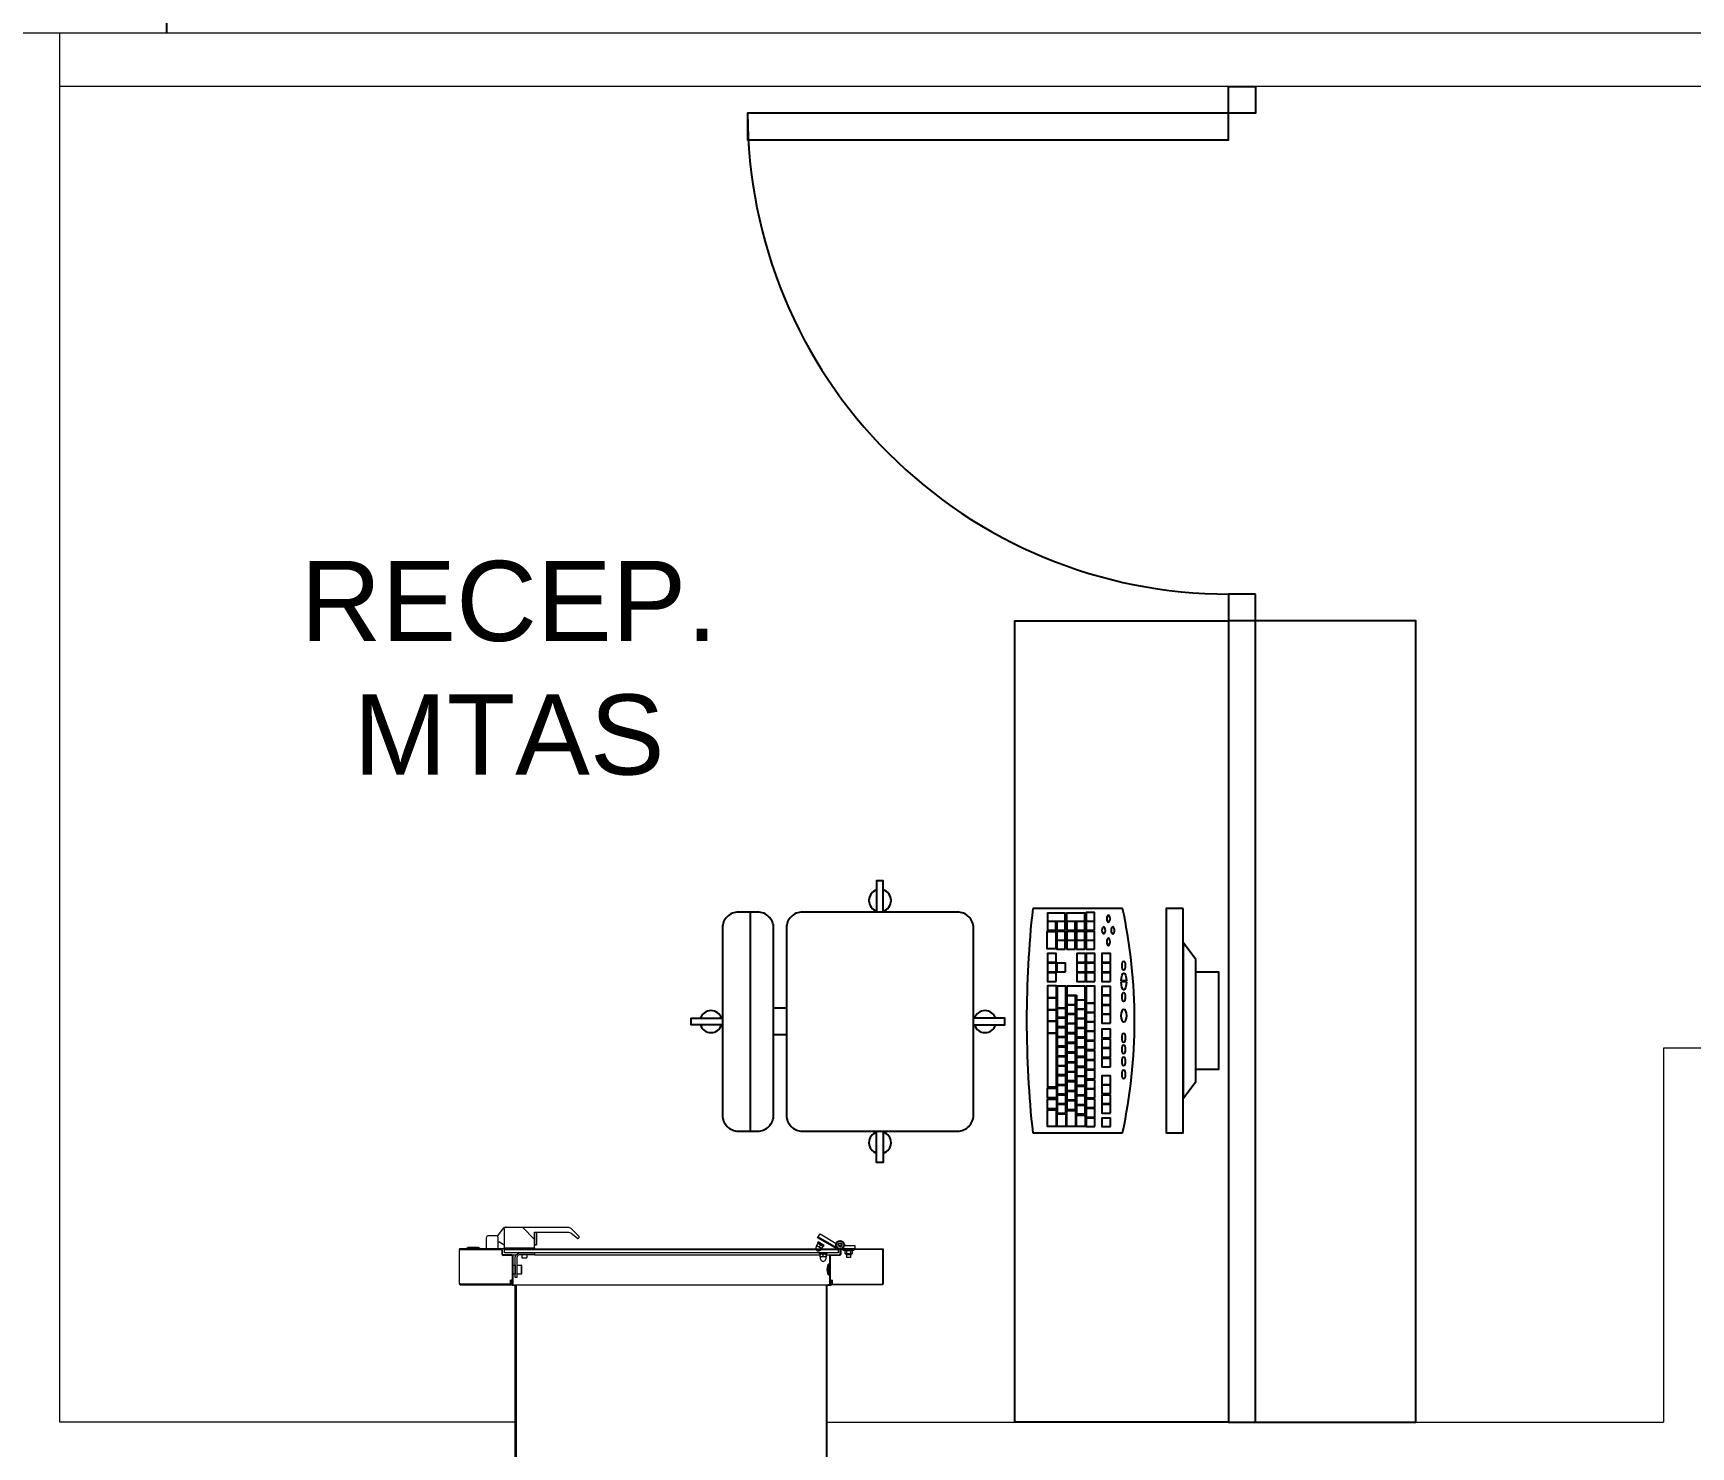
# Model space of a CAD drawing. Header units: metres. Extents: x -22 to 564, y 0 to 143.
# Drawn here: x 297.439 to 300.54, y 43.429 to 46.075 of the extents above; entities that cross this region are included whole.
import ezdxf

# ---------------------------------------------------------------- set-up
doc = ezdxf.new("R2010")
doc.units = ezdxf.units.M
doc.linetypes.add('XREF 3N NEURO-ONCOLOGIA$0$HIDDEN2', pattern=[0.1875, 0.125, -0.0625])
for name, color, linetype in [('TEXTO', 7, 'Continuous'), ('XREF 3N NEURO-ONCOLOGIA$0$CANCELES', 1, 'Continuous'), ('XREF 3N NEURO-ONCOLOGIA$0$MOBILIARIO', 161, 'Continuous'), ('XREF 3N NEURO-ONCOLOGIA$0$MOBILIARIO FIJO', 40, 'Continuous'), ('XREF 3N NEURO-ONCOLOGIA$0$PROYECCION', 8, 'XREF 3N NEURO-ONCOLOGIA$0$HIDDEN2')]:
    doc.layers.add(name, color=color, linetype=linetype)
doc.layers.add('XREF 3N NEURO-ONCOLOGIA$0$MUROS DE TABLAROCA', color=150, linetype='Continuous', lineweight=13)
doc.styles.add('100 SUBTITULOS 30', font='arial.ttf', dxfattribs={"height": 0.3})

# ---------------------------------------------------------------- blocks, each defined once
blk = doc.blocks.new('XREF 3N NEURO-ONCOLOGIA$0$XR-00$0$04 AQ 03$0$51144A1J')
at = {"layer": 'XREF 3N NEURO-ONCOLOGIA$0$MOBILIARIO'}
for p, q in [((-0.205, 0.5256), (0.205, 0.5256)), ((-0.025, 0.4585), (-0.025, 0.4824)), ((0.025, 0.4585), (0.025, 0.4824))]:
    blk.add_line(p, q, dxfattribs=at)
for points in [[(-0.0062, 0.5782), (-0.0062, 0.6367), (0.0062, 0.6367), (0.0062, 0.5782)], [(-0.205, 0.2773), (-0.2635, 0.2773), (-0.2635, 0.2897), (-0.205, 0.2897)], [(0.205, 0.2773), (0.2635, 0.2773), (0.2635, 0.2897), (0.205, 0.2897)], [(-0.0062, 0.1085), (-0.0062, 0.05), (0.0062, 0.05), (0.0062, 0.1085)]]:
    blk.add_lwpolyline(points, dxfattribs=at)
for points in [[(0.205, 0.5482, 0.414214), (0.175, 0.5782), (-0.175, 0.5782, 0.414214), (-0.205, 0.5482), (-0.205, 0.5124, 0.414214), (-0.175, 0.4824), (0.175, 0.4824, 0.414214), (0.205, 0.5124)], [(0.205, 0.4285, 0.414214), (0.175, 0.4585), (-0.175, 0.4585, 0.414214), (-0.205, 0.4285), (-0.205, 0.1385, 0.414214), (-0.175, 0.1085), (0.175, 0.1085, 0.414214), (0.205, 0.1385)]]:
    blk.add_lwpolyline(points, format="xyb", close=True, dxfattribs=at)
for centre, start, end in [((0, 0.5998), 107.3771, 252.6229), ((0, 0.5998), 287.378, 72.622), ((-0.2266, 0.2835), 17.378, 162.622), ((0.2266, 0.2835), 17.378, 162.622), ((-0.2266, 0.2835), 197.3771, 342.6229), ((0.2266, 0.2835), 197.3771, 342.6229), ((0, 0.0869), 107.3771, 252.6229), ((0, 0.0869), 287.378, 72.622)]:
    blk.add_arc(centre, 0.0207, start, end, dxfattribs=at)
blk = doc.blocks.new('XREF 3N NEURO-ONCOLOGIA$0$XREF 1N HZ$0$A-01 CONJUNTO$0$XR-PLANTA QUINTO NIVEL$0$COMPUTADORA PLASMA')
for points in [[(-0.0663, 0.2099), (-0.0983, 0.2099), (-0.0983, -0.2101), (-0.0663, -0.2101)], [(-0.0428, 0.114), (-0.0663, 0.146), (-0.0663, -0.146), (-0.0428, -0.114)]]:
    blk.add_lwpolyline(points, close=True)
blk.add_lwpolyline([(-0.0428, 0.0914), (0, 0.0914), (0, -0.0914), (-0.0428, -0.0914)])
blk = doc.blocks.new('XREF 3N NEURO-ONCOLOGIA$0$XREF 1N HZ$0$A-01 CONJUNTO$0$XR-PLANTA QUINTO NIVEL$0$TECLADO')
for p, q in [((0.1794, 0.21), (0.0114, 0.21)), ((0.0114, -0.21), (0.1794, -0.21))]:
    blk.add_line(p, q)
at = {"color": 0}
for p, q in [((0.075, 0.0647), (0.075, 0.0475)), ((0.1095, 0.0647), (0.075, 0.0647)), ((0.1095, 0.039), (0.1095, 0.0647)), ((0.1867, 0.0745), (0.177, 0.0745)), ((0.1867, 0.0726), (0.177, 0.0726)), ((0.075, 0.0475), (0.0933, 0.0475)), ((0.0933, 0.0475), (0.0933, 0.039)), ((0.0933, 0.039), (0.1095, 0.039))]:
    blk.add_line(p, q, dxfattribs=at)
for points in [[(0.0723, 0.1861), (0.0723, 0.2011), (0.0392, 0.2011), (0.0392, 0.1861)], [(0.1086, 0.1861), (0.1086, 0.2008), (0.0747, 0.2008), (0.0747, 0.1861)], [(0.0546, 0.1667), (0.0546, 0.134), (0.0385, 0.134), (0.0385, 0.1667)], [(0.0556, 0.0434), (0.0556, 0.0648), (0.0393, 0.0648), (0.0393, 0.0434)], [(0.0732, 0.024), (0.0732, 0.0647), (0.0571, 0.0647), (0.0571, 0.024)], [(0.1276, 0.0333), (0.1276, 0.0647), (0.1116, 0.0647), (0.1116, 0.0333)], [(0.0556, 0.0207), (0.0556, 0.0421), (0.0393, 0.0421), (0.0393, 0.0207)], [(0.0556, -0.0006), (0.0556, 0.0197), (0.0393, 0.0197), (0.0393, -0.0006)], [(0.0556, -0.0232), (0.0556, -0.0016), (0.0392, -0.0016), (0.0392, -0.0232)], [(0.0556, -0.1241), (0.0556, -0.0241), (0.0393, -0.0241), (0.0393, -0.1241)], [(0.0556, -0.1264), (0.0556, -0.1444), (0.0393, -0.1444), (0.0393, -0.1264)], [(0.0556, -0.147), (0.0556, -0.1649), (0.0393, -0.1649), (0.0393, -0.147)], [(0.0554, -0.1668), (0.0554, -0.1985), (0.0393, -0.1985), (0.0393, -0.1668)], [(0.0731, -0.1745), (0.0731, -0.1985), (0.0574, -0.1985), (0.0574, -0.1745)], [(0.0912, -0.1681), (0.0912, -0.1985), (0.0752, -0.1985), (0.0752, -0.1681)], [(0.1093, -0.1769), (0.1093, -0.1985), (0.0932, -0.1985), (0.0932, -0.1769)]]:
    blk.add_lwpolyline(points, close=True, dxfattribs=at)
for points in [[(0.1272, 0.1862), (0.1272, 0.2022), (0.1112, 0.2022), (0.1112, 0.1862), (0.1272, 0.1862)], [(0.0547, 0.1692), (0.0547, 0.1852), (0.0388, 0.1852), (0.0388, 0.1692), (0.0547, 0.1692)], [(0.0721, 0.1692), (0.0721, 0.1852), (0.0562, 0.1852), (0.0562, 0.1692), (0.0721, 0.1692)], [(0.0721, 0.1507), (0.0721, 0.1666), (0.0562, 0.1666), (0.0562, 0.1507), (0.0721, 0.1507)], [(0.091, 0.1692), (0.091, 0.1852), (0.075, 0.1852), (0.075, 0.1692), (0.091, 0.1692)], [(0.091, 0.1507), (0.091, 0.1666), (0.075, 0.1666), (0.075, 0.1507), (0.091, 0.1507)], [(0.1091, 0.1692), (0.1091, 0.1852), (0.0931, 0.1852), (0.0931, 0.1692), (0.1091, 0.1692)], [(0.1091, 0.1507), (0.1091, 0.1666), (0.0931, 0.1666), (0.0931, 0.1507), (0.1091, 0.1507)], [(0.1272, 0.1692), (0.1272, 0.1852), (0.1112, 0.1852), (0.1112, 0.1692), (0.1272, 0.1692)], [(0.1272, 0.1507), (0.1272, 0.1666), (0.1112, 0.1666), (0.1112, 0.1507), (0.1272, 0.1507)], [(0.0552, 0.1096), (0.0552, 0.1256), (0.0392, 0.1256), (0.0392, 0.1096), (0.0552, 0.1096)], [(0.0721, 0.1336), (0.0721, 0.1496), (0.0562, 0.1496), (0.0562, 0.1336), (0.0721, 0.1336)], [(0.091, 0.1336), (0.091, 0.1496), (0.075, 0.1496), (0.075, 0.1336), (0.091, 0.1336)], [(0.1091, 0.1336), (0.1091, 0.1496), (0.0931, 0.1496), (0.0931, 0.1336), (0.1091, 0.1336)], [(0.1102, 0.1096), (0.1102, 0.1256), (0.0942, 0.1256), (0.0942, 0.1096), (0.1102, 0.1096)], [(0.1272, 0.1336), (0.1272, 0.1496), (0.1112, 0.1496), (0.1112, 0.1336), (0.1272, 0.1336)], [(0.1276, 0.1096), (0.1276, 0.1256), (0.1116, 0.1256), (0.1116, 0.1096), (0.1276, 0.1096)], [(0.1569, 0.1096), (0.1569, 0.1256), (0.1409, 0.1256), (0.1409, 0.1096), (0.1569, 0.1096)], [(0.0552, 0.0912), (0.0552, 0.1072), (0.0392, 0.1072), (0.0392, 0.0912), (0.0552, 0.0912)], [(0.0726, 0.0912), (0.0726, 0.1072), (0.0566, 0.1072), (0.0566, 0.0912), (0.0726, 0.0912)], [(0.1102, 0.0912), (0.1102, 0.1072), (0.0942, 0.1072), (0.0942, 0.0912), (0.1102, 0.0912)], [(0.1276, 0.0912), (0.1276, 0.1072), (0.1116, 0.1072), (0.1116, 0.0912), (0.1276, 0.0912)], [(0.1569, 0.0912), (0.1569, 0.1072), (0.1409, 0.1072), (0.1409, 0.0912), (0.1569, 0.0912)], [(0.0552, 0.0734), (0.0552, 0.0893), (0.0392, 0.0893), (0.0392, 0.0734), (0.0552, 0.0734)], [(0.1102, 0.0734), (0.1102, 0.0893), (0.0942, 0.0893), (0.0942, 0.0734), (0.1102, 0.0734)], [(0.1276, 0.0734), (0.1276, 0.0893), (0.1116, 0.0893), (0.1116, 0.0734), (0.1276, 0.0734)], [(0.1569, 0.0734), (0.1569, 0.0893), (0.1409, 0.0893), (0.1409, 0.0734), (0.1569, 0.0734)], [(0.1569, 0.048), (0.1569, 0.064), (0.1409, 0.064), (0.1409, 0.048), (0.1569, 0.048)], [(0.0914, 0.0303), (0.0914, 0.0462), (0.0754, 0.0462), (0.0754, 0.0303), (0.0914, 0.0303)], [(0.1095, 0.0219), (0.1095, 0.0379), (0.0935, 0.0379), (0.0935, 0.0219), (0.1095, 0.0219)], [(0.1276, 0.0159), (0.1276, 0.0319), (0.1116, 0.0319), (0.1116, 0.0159), (0.1276, 0.0159)], [(0.1569, 0.0303), (0.1569, 0.0462), (0.1409, 0.0462), (0.1409, 0.0303), (0.1569, 0.0303)], [(0.0733, 0.0066), (0.0733, 0.0225), (0.0573, 0.0225), (0.0573, 0.0066), (0.0733, 0.0066)], [(0.0733, -0.0111), (0.0733, 0.0048), (0.0573, 0.0048), (0.0573, -0.0111), (0.0733, -0.0111)], [(0.0914, 0.0131), (0.0914, 0.0291), (0.0754, 0.0291), (0.0754, 0.0131), (0.0914, 0.0131)], [(0.0914, -0.0046), (0.0914, 0.0114), (0.0754, 0.0114), (0.0754, -0.0046), (0.0914, -0.0046)], [(0.1095, 0.0048), (0.1095, 0.0207), (0.0935, 0.0207), (0.0935, 0.0048), (0.1095, 0.0048)], [(0.1095, -0.013), (0.1095, 0.003), (0.0935, 0.003), (0.0935, -0.013), (0.1095, -0.013)], [(0.1276, -0.0018), (0.1276, 0.0142), (0.1116, 0.0142), (0.1116, -0.0018), (0.1276, -0.0018)], [(0.1569, 0.0124), (0.1569, 0.0284), (0.1409, 0.0284), (0.1409, 0.0124), (0.1569, 0.0124)], [(0.1569, -0.0046), (0.1569, 0.0114), (0.1409, 0.0114), (0.1409, -0.0046), (0.1569, -0.0046)], [(0.0733, -0.0296), (0.0733, -0.0136), (0.0573, -0.0136), (0.0573, -0.0296), (0.0733, -0.0296)], [(0.0914, -0.0223), (0.0914, -0.0063), (0.0754, -0.0063), (0.0754, -0.0223), (0.0914, -0.0223)], [(0.0914, -0.0407), (0.0914, -0.0248), (0.0754, -0.0248), (0.0754, -0.0407), (0.0914, -0.0407)], [(0.1095, -0.0307), (0.1095, -0.0147), (0.0935, -0.0147), (0.0935, -0.0307), (0.1095, -0.0307)], [(0.1276, -0.019), (0.1276, -0.003), (0.1116, -0.003), (0.1116, -0.019), (0.1276, -0.019)], [(0.1276, -0.0367), (0.1276, -0.0207), (0.1116, -0.0207), (0.1116, -0.0367), (0.1276, -0.0367)], [(0.1569, -0.0321), (0.1569, -0.0161), (0.1409, -0.0161), (0.1409, -0.0321), (0.1569, -0.0321)], [(0.0733, -0.0474), (0.0733, -0.0314), (0.0573, -0.0314), (0.0573, -0.0474), (0.0733, -0.0474)], [(0.0733, -0.0658), (0.0733, -0.0499), (0.0573, -0.0499), (0.0573, -0.0658), (0.0733, -0.0658)], [(0.0914, -0.0586), (0.0914, -0.0426), (0.0754, -0.0426), (0.0754, -0.0586), (0.0914, -0.0586)], [(0.0914, -0.077), (0.0914, -0.061), (0.0754, -0.061), (0.0754, -0.077), (0.0914, -0.077)], [(0.1095, -0.0491), (0.1095, -0.0331), (0.0935, -0.0331), (0.0935, -0.0491), (0.1095, -0.0491)], [(0.1095, -0.0669), (0.1095, -0.051), (0.0935, -0.051), (0.0935, -0.0669), (0.1095, -0.0669)], [(0.1276, -0.0544), (0.1276, -0.0384), (0.1116, -0.0384), (0.1116, -0.0544), (0.1276, -0.0544)], [(0.1276, -0.0728), (0.1276, -0.0568), (0.1116, -0.0568), (0.1116, -0.0728), (0.1276, -0.0728)], [(0.1569, -0.0505), (0.1569, -0.0345), (0.1409, -0.0345), (0.1409, -0.0505), (0.1569, -0.0505)], [(0.1569, -0.0683), (0.1569, -0.0524), (0.1409, -0.0524), (0.1409, -0.0683), (0.1569, -0.0683)], [(0.0733, -0.0841), (0.0733, -0.0681), (0.0573, -0.0681), (0.0573, -0.0841), (0.0733, -0.0841)], [(0.0733, -0.1011), (0.0733, -0.0851), (0.0573, -0.0851), (0.0573, -0.1011), (0.0733, -0.1011)], [(0.0914, -0.0953), (0.0914, -0.0793), (0.0754, -0.0793), (0.0754, -0.0953), (0.0914, -0.0953)], [(0.1095, -0.0854), (0.1095, -0.0694), (0.0935, -0.0694), (0.0935, -0.0854), (0.1095, -0.0854)], [(0.1095, -0.1036), (0.1095, -0.0877), (0.0935, -0.0877), (0.0935, -0.1036), (0.1095, -0.1036)], [(0.1276, -0.0907), (0.1276, -0.0747), (0.1116, -0.0747), (0.1116, -0.0907), (0.1276, -0.0907)], [(0.1569, -0.0867), (0.1569, -0.0708), (0.1409, -0.0708), (0.1409, -0.0867), (0.1569, -0.0867)], [(0.0733, -0.1197), (0.0733, -0.1037), (0.0573, -0.1037), (0.0573, -0.1197), (0.0733, -0.1197)], [(0.0733, -0.1374), (0.0733, -0.1214), (0.0573, -0.1214), (0.0573, -0.1374), (0.0733, -0.1374)], [(0.0914, -0.1123), (0.0914, -0.0963), (0.0754, -0.0963), (0.0754, -0.1123), (0.0914, -0.1123)], [(0.0914, -0.1308), (0.0914, -0.1149), (0.0754, -0.1149), (0.0754, -0.1308), (0.0914, -0.1308)], [(0.1095, -0.1206), (0.1095, -0.1047), (0.0935, -0.1047), (0.0935, -0.1206), (0.1095, -0.1206)], [(0.1095, -0.1392), (0.1095, -0.1232), (0.0935, -0.1232), (0.0935, -0.1392), (0.1095, -0.1392)], [(0.1276, -0.1091), (0.1276, -0.0931), (0.1116, -0.0931), (0.1116, -0.1091), (0.1276, -0.1091)], [(0.1276, -0.1273), (0.1276, -0.1114), (0.1116, -0.1114), (0.1116, -0.1273), (0.1276, -0.1273)], [(0.1569, -0.1197), (0.1569, -0.1037), (0.1409, -0.1037), (0.1409, -0.1197), (0.1569, -0.1197)], [(0.1569, -0.1367), (0.1569, -0.1207), (0.1409, -0.1207), (0.1409, -0.1367), (0.1569, -0.1367)], [(0.0733, -0.1552), (0.0733, -0.1393), (0.0573, -0.1393), (0.0573, -0.1552), (0.0733, -0.1552)], [(0.0914, -0.1485), (0.0914, -0.1326), (0.0754, -0.1326), (0.0754, -0.1485), (0.0914, -0.1485)], [(0.0914, -0.1664), (0.0914, -0.1504), (0.0754, -0.1504), (0.0754, -0.1664), (0.0914, -0.1664)], [(0.1095, -0.1569), (0.1095, -0.1409), (0.0935, -0.1409), (0.0935, -0.1569), (0.1095, -0.1569)], [(0.1276, -0.1444), (0.1276, -0.1284), (0.1116, -0.1284), (0.1116, -0.1444), (0.1276, -0.1444)], [(0.1276, -0.1629), (0.1276, -0.1469), (0.1116, -0.1469), (0.1116, -0.1629), (0.1276, -0.1629)], [(0.1569, -0.1552), (0.1569, -0.1393), (0.1409, -0.1393), (0.1409, -0.1552), (0.1569, -0.1552)], [(0.0733, -0.173), (0.0733, -0.1571), (0.0573, -0.1571), (0.0573, -0.173), (0.0733, -0.173)], [(0.1095, -0.1748), (0.1095, -0.1588), (0.0935, -0.1588), (0.0935, -0.1748), (0.1095, -0.1748)], [(0.1276, -0.1806), (0.1276, -0.1647), (0.1116, -0.1647), (0.1116, -0.1806), (0.1276, -0.1806)], [(0.1276, -0.1985), (0.1276, -0.1825), (0.1116, -0.1825), (0.1116, -0.1985), (0.1276, -0.1985)], [(0.1569, -0.173), (0.1569, -0.157), (0.1409, -0.157), (0.1409, -0.173), (0.1569, -0.173)], [(0.1569, -0.1985), (0.1569, -0.1825), (0.1409, -0.1825), (0.1409, -0.1985), (0.1569, -0.1985)]]:
    blk.add_lwpolyline(points, dxfattribs=at)
for centre, radius, start, end in [((1.9378, 0), 1.9378, 173.7786, 186.2214), ((-0.7911, 0), 0.993, 347.7905, 12.2095)]:
    blk.add_arc(centre, radius, start, end)
at = {"color": 0, "extrusion": (0, 0, -1)}
for centre, major_axis in [((0.1529, 0.1907), (0, 0.00665)), ((0.1441, 0.1688), (0, 0.00665)), ((0.1612, 0.1688), (0, 0.00665)), ((0.1529, 0.1474), (0, 0.00665)), ((0.1815, 0.103), (0, 0.00782)), ((0.1815, 0.0444), (0, 0.00782)), ((0.182, 0.0091), (0, 0.0117)), ((0.1815, -0.0323), (0, 0.00782)), ((0.1815, -0.0539), (0, 0.00782)), ((0.1815, -0.0763), (0, 0.00782)), ((0.1815, -0.1007), (0, 0.00782))]:
    blk.add_ellipse(centre, major_axis=major_axis, ratio=0.470035, dxfattribs=at)
for centre, start_param, end_param in [((0.1818, 0.0737), 4.762857, 7.803514), ((0.1818, 0.073), 7.880054, 10.969502)]:
    blk.add_ellipse(centre, major_axis=(0, 0.0153), ratio=0.319888, start_param=start_param, end_param=end_param, dxfattribs=at)
blk = doc.blocks.new('XREF 3N NEURO-ONCOLOGIA$0$XREF 1N HZ$0$A$C9f185805')
at = {"extrusion": (-1.12301e-09, 1.54614e-16, -1), "zscale": -1, "rotation": 180.0000078875639}
for name, p in [('XREF 3N NEURO-ONCOLOGIA$0$XREF 1N HZ$0$A-01 CONJUNTO$0$XR-PLANTA QUINTO NIVEL$0$TECLADO', (0.2608, -0.0001)), ('XREF 3N NEURO-ONCOLOGIA$0$XREF 1N HZ$0$A-01 CONJUNTO$0$XR-PLANTA QUINTO NIVEL$0$COMPUTADORA PLASMA', (-0.0983, -0.0001))]:
    blk.add_blockref(name, p, dxfattribs=at)
blk = doc.blocks.new('XREF 3N NEURO-ONCOLOGIA$0$A$Cdb21e42f')
at = {"lineweight": 9}
for p, q in [((0.2495, 0.2748), (0.2533, 0.2804)), ((0.2533, 0.2804), (0.2835, 0.2625)), ((0.2495, -0.5188), (0.2533, -0.5244)), ((0.2533, -0.5244), (0.2835, -0.5065))]:
    blk.add_line(p, q, dxfattribs=at)
at = {"lineweight": 15}
for points in [[(-0.3342, 0.2927), (-0.3352, 0.2927), (-0.3399, 0.2908), (-0.3503, 0.2767)], [(-0.338, 0.2889), (-0.337, 0.2917), (-0.3342, 0.2927), (-0.2171, 0.2927), (-0.2133, 0.2908), (-0.1982, 0.2757), (-0.1982, 0.2729)], [(-0.338, 0.2889), (-0.338, 0.254), (-0.2813, 0.254), (-0.2813, 0.2597), (-0.2775, 0.2597), (-0.2775, 0.2832), (-0.2171, 0.2832), (-0.2133, 0.2823), (-0.2001, 0.2719), (-0.1991, 0.2719), (-0.1982, 0.2729)], [(-0.3049, 0.2927), (-0.3021, 0.2917), (-0.2823, 0.271), (-0.2813, 0.2691)], [(-0.3437, 0.2522), (-0.4192, 0.2522), (-0.4211, 0.2522), (-0.422, 0.2503)], [(-0.422, 0.2503), (-0.422, 0.1881), (-0.4211, 0.1862), (-0.4192, 0.1852)], [(-0.4192, 0.1852), (-0.3267, 0.1852), (-0.3267, 0.1862), (-0.4192, 0.1862), (-0.4202, 0.1871), (-0.4211, 0.1881), (-0.4211, 0.2503), (-0.4202, 0.2512), (-0.3427, 0.2512), (-0.3418, 0.2503), (-0.3418, 0.2418), (-0.3418, 0.2408), (-0.3399, 0.2399)], [(-0.3522, 0.2767), (-0.3682, 0.2767), (-0.3701, 0.2757), (-0.3711, 0.2738)], [(-0.3711, 0.2522), (-0.3493, 0.2522), (-0.3493, 0.2738), (-0.3503, 0.2757), (-0.3522, 0.2767)], [(-0.3711, 0.2522), (-0.3711, 0.2738)], [(-0.3493, 0.2653), (-0.3465, 0.2653), (-0.338, 0.2597)], [(-0.3238, 0.2409), (-0.3408, 0.2409), (-0.3418, 0.2418), (-0.3418, 0.2503), (-0.3418, 0.2522), (-0.3437, 0.2522)], [(-0.338, 0.2522), (-0.3437, 0.2522)], [(-0.2813, 0.2522), (0.2939, 0.2522)], [(0.292, 0.2503), (0.292, 0.2418), (0.2901, 0.2399), (0.2731, 0.2399), (0.2722, 0.2399), (0.2722, 0.239)], [(0.2911, 0.2418), (0.2911, 0.2503), (0.292, 0.2522), (0.3714, 0.2522), (0.3714, 0.1862), (0.3694, 0.1852), (0.2759, 0.1852), (0.2759, 0.1862), (0.3694, 0.1862), (0.3704, 0.1871), (0.3704, 0.1881)], [(0.3694, 0.2512), (0.2939, 0.2512), (0.293, 0.2512), (0.292, 0.2503)], [(0.298, 0.2588), (0.3185, 0.2588), (0.3185, 0.2522), (0.2977, 0.2522), (0.2977, 0.2575)], [(0.3015, 0.2493), (0.3005, 0.2484)], [(0.3005, 0.2493), (0.3015, 0.2493)], [(0.3015, 0.2427), (0.3005, 0.2437), (0.3005, 0.2484)], [(0.3033, 0.2484), (0.3015, 0.2493)], [(0.3118, 0.2427), (0.3137, 0.2437), (0.3137, 0.2484), (0.3128, 0.2493), (0.3118, 0.2493), (0.31, 0.2484)], [(0.3137, 0.2484), (0.3128, 0.2493)], [(0.3704, 0.1881), (0.3704, 0.2503), (0.3704, 0.2512), (0.3694, 0.2512)], [(-0.3238, 0.1871), (-0.3229, 0.1862), (-0.3219, 0.1871), (-0.3219, 0.239), (-0.3229, 0.2399), (-0.3399, 0.2399)], [(-0.321, 0.1871), (-0.321, 0.239), (-0.3219, 0.2399), (-0.3238, 0.2409)], [(-0.3238, 0.2408), (-0.3153, 0.2408)], [(-0.3134, 0.1984), (-0.3172, 0.1984), (-0.3172, 0.2371), (-0.3144, 0.2418), (-0.3097, 0.2446), (-0.2813, 0.2446), (-0.2813, 0.2408), (-0.3097, 0.2408), (-0.3125, 0.2399), (-0.3134, 0.2371)], [(-0.3134, 0.1984), (-0.3134, 0.2371)], [(-0.2955, 0.2408), (-0.3049, 0.2408), (-0.3049, 0.2361), (-0.3049, 0.2352), (-0.304, 0.2352)], [(-0.304, 0.2352), (-0.2955, 0.2352), (-0.2955, 0.2361)], [(-0.2955, 0.2408), (-0.2955, 0.2361)], [(-0.2813, 0.2408), (0.2533, 0.2408)], [(0.2533, 0.2418), (0.2561, 0.2427), (0.258, 0.2418), (0.2589, 0.2418)], [(0.2533, 0.238), (0.2542, 0.2371), (0.2561, 0.2371), (0.2589, 0.238)], [(0.2533, 0.2371), (0.2533, 0.2342), (0.2552, 0.2305), (0.2589, 0.2286), (0.2627, 0.2305), (0.2646, 0.2342)], [(0.2646, 0.238), (0.2618, 0.2371), (0.2599, 0.2371), (0.259, 0.238), (0.259, 0.2418), (0.2618, 0.2427), (0.2627, 0.2418), (0.2646, 0.2418)], [(0.2646, 0.2408), (0.2731, 0.2408)], [(0.2646, 0.2342), (0.2646, 0.2371)], [(0.2684, 0.205), (0.2684, 0.222), (0.2674, 0.221), (0.2656, 0.2135), (0.2674, 0.206)], [(0.2741, 0.1871), (0.2741, 0.1937), (0.275, 0.1937), (0.275, 0.1871), (0.2741, 0.1862), (0.2722, 0.1862), (0.2712, 0.1871), (0.2712, 0.239), (0.2731, 0.2408), (0.2901, 0.2408), (0.2911, 0.2408), (0.2911, 0.2418)], [(0.2722, 0.239), (0.2722, 0.1871), (0.2731, 0.1862), (0.2731, 0.1871), (0.2741, 0.1871)], [(0.3005, 0.2437), (0.3015, 0.2427)], [(0.3033, 0.2437), (0.3015, 0.2427), (0.3118, 0.2427)], [(0.3118, 0.2418), (0.3118, 0.2427), (0.3015, 0.2427), (0.3015, 0.2418)], [(0.3015, 0.2418), (0.3118, 0.2418)], [(0.3118, 0.2427), (0.3109, 0.2427), (0.31, 0.2437)], [(-0.3267, 0.1937), (-0.3267, 0.1871), (-0.3257, 0.1852), (-0.3229, 0.1843), (-0.3182, 0.1843)], [(-0.3267, 0.1937), (-0.3248, 0.1937), (-0.3248, 0.1871), (-0.3229, 0.1852)], [(-0.3238, 0.1871), (-0.3238, 0.1937), (-0.3248, 0.1937), (-0.3248, 0.1871), (-0.3238, 0.1862), (-0.3219, 0.1862), (-0.321, 0.1871)], [(0.2759, 0.1937), (0.275, 0.1937), (0.275, 0.1871), (0.2731, 0.1852), (0.2684, 0.1852), (0.2656, 0.1843), (0.2646, 0.1824)], [(0.2731, -0.4283), (0.2674, -0.4283), (0.2665, -0.4273), (0.2665, 0.1824), (0.2674, 0.1834), (0.2684, 0.1843), (0.2731, 0.1843), (0.275, 0.1852), (0.2759, 0.1871)], [(0.2684, 0.205), (0.2674, 0.206)], [(0.2759, 0.1937), (0.2759, 0.1871)], [(-0.3229, 0.1852), (-0.3182, 0.1852), (-0.3163, 0.1843), (-0.3153, 0.1824), (-0.3153, -0.4273), (-0.3163, -0.4292), (-0.3182, -0.4302), (-0.3229, -0.4302), (-0.3238, -0.4302), (-0.3248, -0.4321)], [(-0.3182, 0.1852), (0.2684, 0.1852)], [(-0.3172, -0.4273), (-0.3172, 0.1824), (-0.3172, 0.1834), (-0.3182, 0.1843)], [(0.2646, 0.1824), (0.2646, -0.4273), (0.2656, -0.4292), (0.2684, -0.4302)], [(-0.3418, -0.4867), (-0.3418, -0.4961), (-0.3437, -0.4971), (-0.4192, -0.4971), (-0.4211, -0.4961), (-0.422, -0.4952), (-0.422, -0.433), (-0.4211, -0.4311), (-0.4192, -0.4302), (-0.3267, -0.4302), (-0.3267, -0.4311), (-0.4192, -0.4311), (-0.4202, -0.4311), (-0.4211, -0.433)], [(-0.4211, -0.433), (-0.4211, -0.4952), (-0.4202, -0.4961), (-0.4192, -0.4961)], [(-0.3238, -0.432), (-0.3238, -0.4377), (-0.3248, -0.4377), (-0.3248, -0.432), (-0.3229, -0.4302), (-0.321, -0.432), (-0.321, -0.4829), (-0.3219, -0.4848), (-0.3238, -0.4858), (-0.3399, -0.4858), (-0.3408, -0.4858), (-0.3418, -0.4867)], [(-0.3248, -0.4321), (-0.3248, -0.4377), (-0.3267, -0.4377), (-0.3267, -0.4321), (-0.3257, -0.4292), (-0.3229, -0.4283), (-0.3182, -0.4283), (-0.3172, -0.4283), (-0.3172, -0.4273)], [(-0.3219, -0.483), (-0.3219, -0.4321), (-0.3219, -0.4311), (-0.3238, -0.4311), (-0.3238, -0.4321)], [(-0.3182, -0.4302), (0.2684, -0.4302)], [(0.2684, -0.4302), (0.2741, -0.4302), (0.275, -0.432), (0.275, -0.4377), (0.2759, -0.4377), (0.2759, -0.432), (0.275, -0.4292), (0.2731, -0.4283)], [(0.2741, -0.432), (0.2741, -0.4377), (0.275, -0.4377), (0.275, -0.432), (0.2731, -0.4302), (0.2712, -0.432)], [(0.2712, -0.4321), (0.2712, -0.483), (0.2722, -0.4848), (0.2731, -0.4858)], [(0.2741, -0.432), (0.2731, -0.4311), (0.2722, -0.4311), (0.2722, -0.4839), (0.2731, -0.4848), (0.2901, -0.4848)], [(0.3694, -0.4302), (0.2759, -0.4302), (0.2759, -0.4311), (0.3704, -0.4311), (0.3704, -0.4961), (0.293, -0.4961), (0.292, -0.4952), (0.292, -0.4867), (0.2911, -0.4848), (0.2901, -0.4848)], [(0.3713, -0.4952), (0.3713, -0.433), (0.3713, -0.4311), (0.3694, -0.4302)], [(-0.3134, -0.4434), (-0.3172, -0.4434), (-0.3172, -0.482), (-0.3144, -0.4867), (-0.3097, -0.4886)], [(-0.3134, -0.4434), (-0.3134, -0.482), (-0.3125, -0.4839), (-0.3097, -0.4858), (-0.2813, -0.4858), (-0.2813, -0.4886), (-0.3097, -0.4886)], [(-0.4192, -0.4961), (-0.3437, -0.4961), (-0.3427, -0.4961), (-0.3418, -0.4952)], [(-0.3418, -0.4952), (-0.3418, -0.4848), (-0.3238, -0.4848), (-0.3219, -0.4829)], [(-0.3238, -0.4858), (-0.3153, -0.4858)], [(-0.2813, -0.4858), (0.2533, -0.4858)], [(0.2646, -0.4811), (0.2646, -0.4792), (0.2627, -0.4754), (0.2589, -0.4735), (0.2552, -0.4754), (0.2533, -0.4792)], [(0.2533, -0.4792), (0.2533, -0.4811)], [(0.2561, -0.4811), (0.2542, -0.482), (0.2533, -0.482)], [(0.2533, -0.4858), (0.2561, -0.4867)], [(0.2589, -0.482), (0.2561, -0.4811)], [(0.2561, -0.4867), (0.258, -0.4867), (0.2589, -0.4858)], [(0.2618, -0.4811), (0.2599, -0.482), (0.259, -0.482), (0.259, -0.4858), (0.2618, -0.4867), (0.2627, -0.4867), (0.2646, -0.4858)], [(0.2646, -0.482), (0.2618, -0.4811)], [(0.2646, -0.4858), (0.2731, -0.4858)], [(0.2731, -0.4858), (0.2911, -0.4858), (0.2911, -0.4952), (0.292, -0.4961), (0.2939, -0.4971)], [(0.2939, -0.4971), (0.3694, -0.4971), (0.3714, -0.4961), (0.3714, -0.4952)], [(0.298, -0.5027), (0.3185, -0.5027), (0.3185, -0.4961), (0.2977, -0.4961), (0.2977, -0.5015)], [(0.3005, -0.4877), (0.3015, -0.4867)], [(0.3015, -0.4867), (0.3005, -0.4877), (0.3005, -0.4924)], [(0.3015, -0.4933), (0.3005, -0.4924)], [(0.3005, -0.4933), (0.3015, -0.4933)], [(0.3118, -0.4858), (0.3118, -0.4867), (0.3015, -0.4867), (0.3015, -0.4858)], [(0.3015, -0.4858), (0.3118, -0.4858)], [(0.3033, -0.4877), (0.3015, -0.4867), (0.3118, -0.4867)], [(0.3033, -0.4924), (0.3015, -0.4933)], [(0.3118, -0.4867), (0.3137, -0.4877), (0.3137, -0.4924), (0.3128, -0.4933), (0.3118, -0.4933), (0.31, -0.4924)], [(0.3118, -0.4867), (0.3109, -0.4867), (0.31, -0.4877)], [(0.3137, -0.4924), (0.3128, -0.4933)], [(-0.3342, -0.5376), (-0.2171, -0.5376), (-0.2133, -0.5357), (-0.1991, -0.5206), (-0.1982, -0.5197), (-0.1982, -0.5169), (-0.1991, -0.5169), (-0.1991, -0.5159), (-0.2001, -0.5159), (-0.2133, -0.5272), (-0.2171, -0.5282), (-0.2775, -0.5282), (-0.2775, -0.5046), (-0.2813, -0.5046), (-0.2813, -0.499), (-0.338, -0.499), (-0.338, -0.5338), (-0.337, -0.5357), (-0.3342, -0.5376), (-0.3352, -0.5376), (-0.3399, -0.5348), (-0.3503, -0.5206)], [(-0.3493, -0.5103), (-0.3474, -0.5103), (-0.3465, -0.5093), (-0.338, -0.5046)], [(-0.338, -0.4971), (-0.3437, -0.4971)], [(-0.3049, -0.5376), (-0.3021, -0.5357), (-0.2823, -0.5159), (-0.2813, -0.5131)], [(-0.2813, -0.4971), (0.2939, -0.4971)]]:
    blk.add_lwpolyline(points, dxfattribs=at)
for points in [[(-0.2813, 0.2832), (-0.2775, 0.2832), (-0.2775, 0.2597), (-0.2813, 0.2597)], [(-0.3862, 0.255), (-0.405, 0.255), (-0.4079, 0.2531), (-0.3833, 0.2531)], [(-0.4079, 0.2531), (-0.3833, 0.2531), (-0.3833, 0.2522), (-0.4079, 0.2522)], [(-0.338, 0.254), (-0.2813, 0.254), (-0.2813, 0.2512), (-0.338, 0.2512)], [(0.2476, 0.2522), (0.2873, 0.2522), (0.2873, 0.2512), (0.2476, 0.2512)], [(0.2967, 0.2512), (0.3166, 0.2512), (0.3166, 0.2493), (0.2967, 0.2493)], [(0.3062, 0.2427), (0.3052, 0.2427), (0.3033, 0.2437), (0.3033, 0.2484), (0.3062, 0.2493), (0.3081, 0.2493), (0.31, 0.2484), (0.31, 0.2437)], [(-0.321, 0.222), (-0.3172, 0.222), (-0.3172, 0.205), (-0.321, 0.205)], [(-0.3134, 0.222), (-0.3059, 0.222), (-0.3059, 0.205), (-0.3134, 0.205)], [(-0.3059, 0.205), (-0.3049, 0.206), (-0.3049, 0.221), (-0.3059, 0.222)], [(0.2523, 0.2446), (0.2656, 0.2446), (0.2656, 0.2427), (0.2523, 0.2427)], [(0.2533, 0.2427), (0.2646, 0.2427), (0.2646, 0.2371), (0.2533, 0.2371)], [(0.2684, 0.2229), (0.2703, 0.2248), (0.2703, 0.2022), (0.2684, 0.2041)], [(0.2703, 0.2248), (0.2712, 0.2248), (0.2712, 0.2022), (0.2703, 0.2022)], [(0.3033, 0.2418), (0.31, 0.2418), (0.31, 0.2361), (0.3033, 0.2361)], [(-0.321, -0.45), (-0.3172, -0.45), (-0.3172, -0.4669), (-0.321, -0.4669)], [(-0.3134, -0.45), (-0.3059, -0.45), (-0.3059, -0.4669), (-0.3134, -0.4669)], [(-0.3059, -0.45), (-0.3049, -0.45), (-0.3049, -0.466), (-0.3059, -0.4669)], [(0.2684, -0.449), (0.2674, -0.45), (0.2656, -0.4575), (0.2674, -0.466), (0.2684, -0.4669)], [(0.2684, -0.4669), (0.2703, -0.4698), (0.2703, -0.4462), (0.2684, -0.4481)], [(0.2703, -0.4462), (0.2712, -0.4462), (0.2712, -0.4698), (0.2703, -0.4698)], [(-0.338, -0.4952), (-0.2813, -0.4952), (-0.2813, -0.499), (-0.338, -0.499)], [(-0.3049, -0.4801), (-0.2955, -0.4801), (-0.2955, -0.4858), (-0.3049, -0.4858)], [(0.2476, -0.4952), (0.2873, -0.4952), (0.2873, -0.4971), (0.2476, -0.4971)], [(0.2523, -0.4867), (0.2656, -0.4867), (0.2656, -0.4886), (0.2523, -0.4886)], [(0.2533, -0.4811), (0.2646, -0.4811), (0.2646, -0.4867), (0.2533, -0.4867)], [(0.2967, -0.4952), (0.3166, -0.4952), (0.3166, -0.4933), (0.2967, -0.4933)], [(0.3033, -0.4858), (0.31, -0.4858), (0.31, -0.4801), (0.3033, -0.4801)], [(0.3062, -0.4867), (0.3052, -0.4867), (0.3033, -0.4877), (0.3033, -0.4924), (0.3062, -0.4933), (0.3081, -0.4933), (0.31, -0.4924), (0.31, -0.4877)], [(-0.4079, -0.4971), (-0.3833, -0.4971), (-0.3833, -0.498), (-0.4079, -0.498)], [(-0.3862, -0.499), (-0.405, -0.499), (-0.4079, -0.498), (-0.3833, -0.498)], [(-0.371, -0.4971), (-0.371, -0.5178), (-0.3701, -0.5206), (-0.3682, -0.5216), (-0.3522, -0.5216), (-0.3503, -0.5206), (-0.3493, -0.5178), (-0.3493, -0.4971)], [(-0.2813, -0.5046), (-0.2775, -0.5046), (-0.2775, -0.5282), (-0.2813, -0.5282)]]:
    blk.add_lwpolyline(points, close=True, dxfattribs=at)
at = {"lineweight": 18}
for points in [[(-0.337, 0.2512), (0.2873, 0.2512), (0.2873, 0.2446), (-0.337, 0.2446)], [(-0.337, -0.4886), (0.2873, -0.4886), (0.2873, -0.4952), (-0.337, -0.4952)]]:
    blk.add_lwpolyline(points, close=True, dxfattribs=at)
at = {"lineweight": 9}
for points in [[(0.2467, 0.2578), (0.2457, 0.2559), (0.2448, 0.2522), (0.2476, 0.2484), (0.2514, 0.2484), (0.2552, 0.2503)], [(0.2471, 0.2587), (0.2476, 0.2578), (0.2495, 0.2569), (0.2523, 0.2559)], [(0.2491, 0.2627), (0.2522, 0.2613), (0.2542, 0.2597)], [(0.2561, 0.2531), (0.2542, 0.254), (0.2523, 0.2559), (0.2542, 0.2597), (0.257, 0.2586), (0.258, 0.2578), (0.2588, 0.2575)], [(0.2552, 0.2503), (0.2561, 0.2522), (0.2561, 0.2531)], [(0.2467, -0.5027), (0.2467, -0.5018), (0.2457, -0.5009), (0.2448, -0.4961), (0.2476, -0.4933), (0.2514, -0.4924), (0.2552, -0.4952)], [(0.2552, -0.4952), (0.2561, -0.4971)], [(0.2476, -0.5037), (0.2476, -0.5027), (0.2495, -0.5018), (0.2523, -0.5009)], [(0.2495, -0.5065), (0.2523, -0.5065), (0.2533, -0.5056), (0.2542, -0.5037)], [(0.2571, -0.498), (0.2542, -0.499), (0.2533, -0.4999), (0.2523, -0.5009), (0.2542, -0.5037), (0.2571, -0.5037), (0.258, -0.5027), (0.2589, -0.5018)]]:
    blk.add_lwpolyline(points, dxfattribs=at)
for points in [[(0.2589, 0.2578), (0.2561, 0.2531), (0.2467, 0.2578), (0.2495, 0.2635)], [(0.2844, 0.255), (0.2835, 0.2531), (0.2485, 0.2729), (0.2495, 0.2748)], [(0.2599, 0.2569), (0.2608, 0.2588), (0.2495, 0.2654), (0.2485, 0.2635)], [(0.2589, -0.5018), (0.2561, -0.4971), (0.2467, -0.5027), (0.2495, -0.5074)], [(0.2844, -0.499), (0.2835, -0.4971), (0.2485, -0.5169), (0.2495, -0.5188)], [(0.2599, -0.5018), (0.2608, -0.5027), (0.2495, -0.5093), (0.2485, -0.5084)]]:
    blk.add_lwpolyline(points, close=True, dxfattribs=at)
for centre, radius in [((0.2906, 0.26), 0.00753), ((0.2906, 0.26), 0.00321), ((0.2906, -0.504), 0.00753), ((0.2906, -0.504), 0.00321)]:
    blk.add_circle(centre, radius)
blk = doc.blocks.new('XREF 3N NEURO-ONCOLOGIA$0$A$C3d275e6b')
at = {"layer": 'XREF 3N NEURO-ONCOLOGIA$0$MOBILIARIO FIJO', "rotation": 90}
blk.add_blockref('XREF 3N NEURO-ONCOLOGIA$0$A$Cdb21e42f', (0.0172, 0.0243), dxfattribs=at)
blk = doc.blocks.new('XREF 3N NEURO-ONCOLOGIA')
at = {"layer": 'XREF 3N NEURO-ONCOLOGIA$0$CANCELES', "elevation": 0}
blk.add_lwpolyline([(13.658, 38.4535), (13.608, 38.4535), (13.608, 37.5535), (13.658, 37.5535), (13.658, 38.4535, 0.414214), (12.758, 37.5535)], format="xyb", dxfattribs=at)
for points in [[(12.758, 37.5035), (12.758, 37.5535), (11.208, 37.5535), (11.208, 37.5035)], [(13.708, 37.5535), (13.708, 37.5035), (13.658, 37.5035), (13.658, 37.5535)]]:
    blk.add_lwpolyline(points, close=True, dxfattribs=at)
at = {"layer": 'XREF 3N NEURO-ONCOLOGIA$0$MOBILIARIO FIJO', "elevation": 0}
for points in [[(12.708, 37.5535), (11.208, 37.5535), (11.208, 37.9535), (12.708, 37.9535)], [(12.708, 37.5535), (11.208, 37.5535), (11.208, 37.2035), (12.708, 37.2035)]]:
    blk.add_lwpolyline(points, close=True, dxfattribs=at)
at = {"layer": 'XREF 3N NEURO-ONCOLOGIA$0$MUROS DE TABLAROCA'}
for p, q in [((13.808, 34.311), (13.808, 39.8401)), ((11.208, 38.8882), (11.208, 39.7401)), ((11.208, 39.7401), (13.708, 39.7401)), ((11.208, 39.7401), (13.808, 39.7401)), ((13.708, 34.411), (13.708, 39.7401)), ((11.208, 38.3045), (11.208, 36.7401)), ((11.908, 36.7401), (11.208, 36.7401)), ((11.908, 33.5401), (11.908, 36.7401))]:
    blk.add_line(p, q, dxfattribs=at)
at = {"layer": 'XREF 3N NEURO-ONCOLOGIA$0$PROYECCION'}
blk.add_line((13.808, 39.5401), (17.108, 39.5401), dxfattribs=at)
at = {"layer": 'XREF 3N NEURO-ONCOLOGIA$0$MOBILIARIO', "xscale": 1.000021560058902, "yscale": 1.000021560058902, "zscale": 1.000021560058902}
blk.add_blockref('XREF 3N NEURO-ONCOLOGIA$0$XR-00$0$04 AQ 03$0$51144A1J', (11.958, 37.9223, 0), dxfattribs=at)
at = {"layer": 'XREF 3N NEURO-ONCOLOGIA$0$MOBILIARIO', "xscale": -1, "rotation": 90}
blk.add_blockref('XREF 3N NEURO-ONCOLOGIA$0$XREF 1N HZ$0$A$C9f185805', (11.9598, 37.6706, 0), dxfattribs=at)
at = {"layer": 'XREF 3N NEURO-ONCOLOGIA$0$MOBILIARIO FIJO', "rotation": 180}
blk.add_blockref('XREF 3N NEURO-ONCOLOGIA$0$A$C3d275e6b', (11.2976, 38.5954, 0), dxfattribs=at)

msp = doc.modelspace()

# ---------------------------------------------------------------- block references
at = {"rotation": 90}
msp.add_blockref('XREF 3N NEURO-ONCOLOGIA', (337.2286, 32.2671), dxfattribs=at)

# ---------------------------------------------------------------- next in the draw order: texts
at = {"layer": 'TEXTO', "insert": (297.7948, 45.0874, 0), "char_height": 0.15, "width": 1.067961, "attachment_point": 1, "style": '100 SUBTITULOS 30'}
msp.add_mtext('\\pxqc;RECEP.\\PMTAS', dxfattribs=at)

doc.saveas('drawing.dxf')
